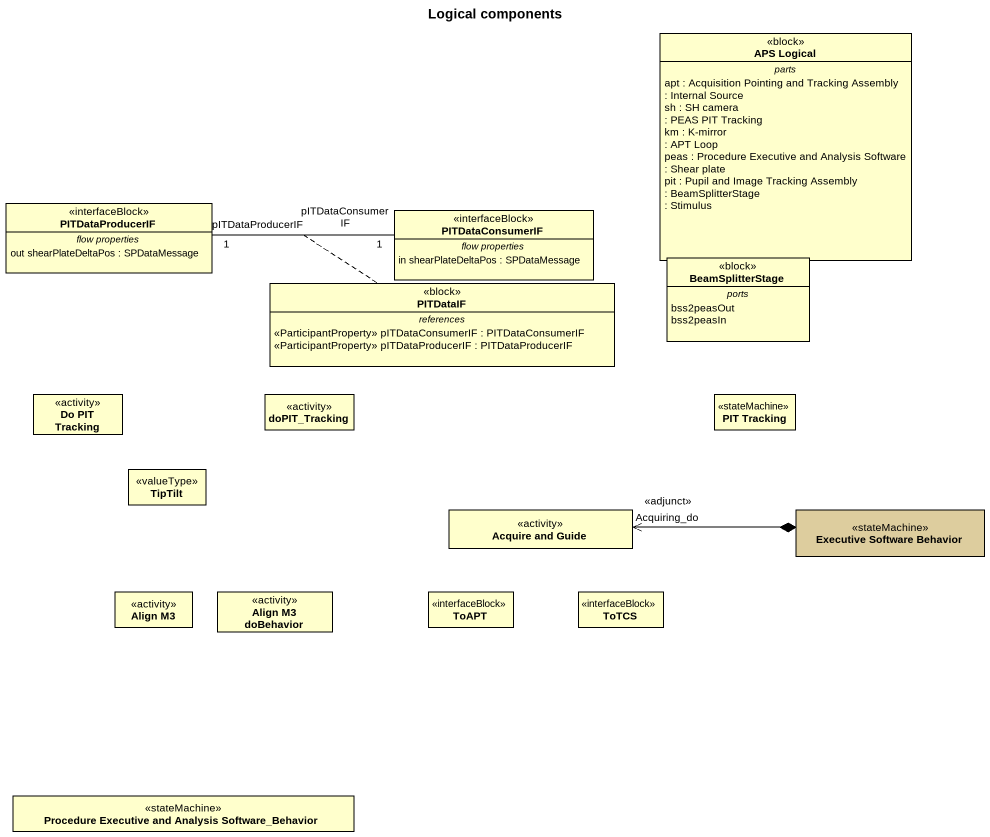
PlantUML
@startuml
title Logical components
hide circle
hide empty members
class "APS Logical" as APS_Logical <<block>> {
  -- parts --
  apt : Acquisition Pointing and Tracking Assembly
  : Internal Source
  sh : SH camera
  : PEAS PIT Tracking
  km : K-mirror
  : APT Loop
  peas : Procedure Executive and Analysis Software
  : Shear plate
  pit : Pupil and Image Tracking Assembly
  : BeamSplitterStage
  : Stimulus
}
class PITDataProducerIF <<interfaceBlock>> {
  -- flow properties --
  out shearPlateDeltaPos : SPDataMessage
}
class PITDataConsumerIF <<interfaceBlock>> {
  -- flow properties --
  in shearPlateDeltaPos : SPDataMessage
}
class BeamSplitterStage <<block>> {
  -- ports --
  bss2peasOut
  bss2peasIn
}
class PITDataIF <<block>> {
  -- references --
  <<ParticipantProperty>> pITDataConsumerIF : PITDataConsumerIF
  <<ParticipantProperty>> pITDataProducerIF : PITDataProducerIF
}
class "Do PIT Tracking" as Do_PIT_Tracking <<activity>>
class doPIT_Tracking <<activity>>
class "PIT Tracking" as PIT_Tracking <<stateMachine>>
class TipTilt <<valueType>>
class "Acquire and Guide" as Acquire_and_Guide <<activity>>
class "Executive Software Behavior" as Executive_Software_Behavior <<stateMachine>> #DDCD9E
class "Align M3" as Align_M3 <<activity>>
class "Align M3 doBehavior" as Align_M3_doBehavior <<activity>>
class ToAPT <<interfaceBlock>>
class ToTCS <<interfaceBlock>>
class "Procedure Executive and Analysis Software_Behavior" as Procedure_Executive_and <<stateMachine>>
PITDataProducerIF "1\npITDataProducerIF" -right- "1\npITDataConsumerIF" PITDataConsumerIF
(PITDataProducerIF, PITDataConsumerIF) .. PITDataIF
Executive_Software_Behavior *-left-> "<<adjunct>>\nAcquiring_do" Acquire_and_Guide
@enduml
